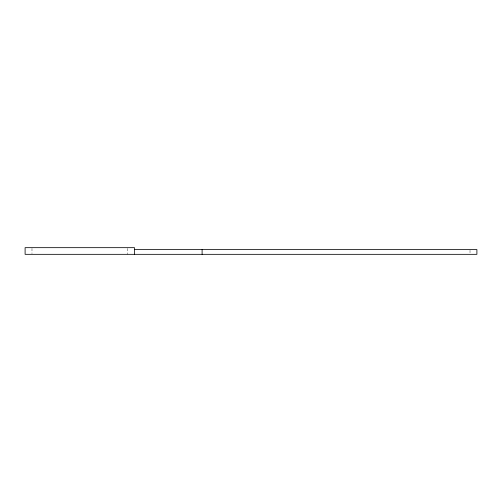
<?xml version="1.0" encoding="UTF-8"?>
<svg xmlns="http://www.w3.org/2000/svg" width="502" height="502" viewBox="0 0 502 502"><rect width="100%" height="100%" fill="white"/><g stroke="black" fill="none" stroke-linecap="round" stroke-linejoin="round"><path stroke-width="0.38" stroke-dasharray="2.51 1.88" d="M470.016 250.253L470.016 253.648M127.602 248.408L127.602 254.332M31.984 248.408L31.984 253.592"/><path stroke-width="0.75" d="M134.486 249.576L476.9 249.576L476.9 254.332L25.1 254.332L25.1 247.668L134.486 247.668L134.486 254.332M202.105 249.576L202.105 254.332"/></g></svg>
